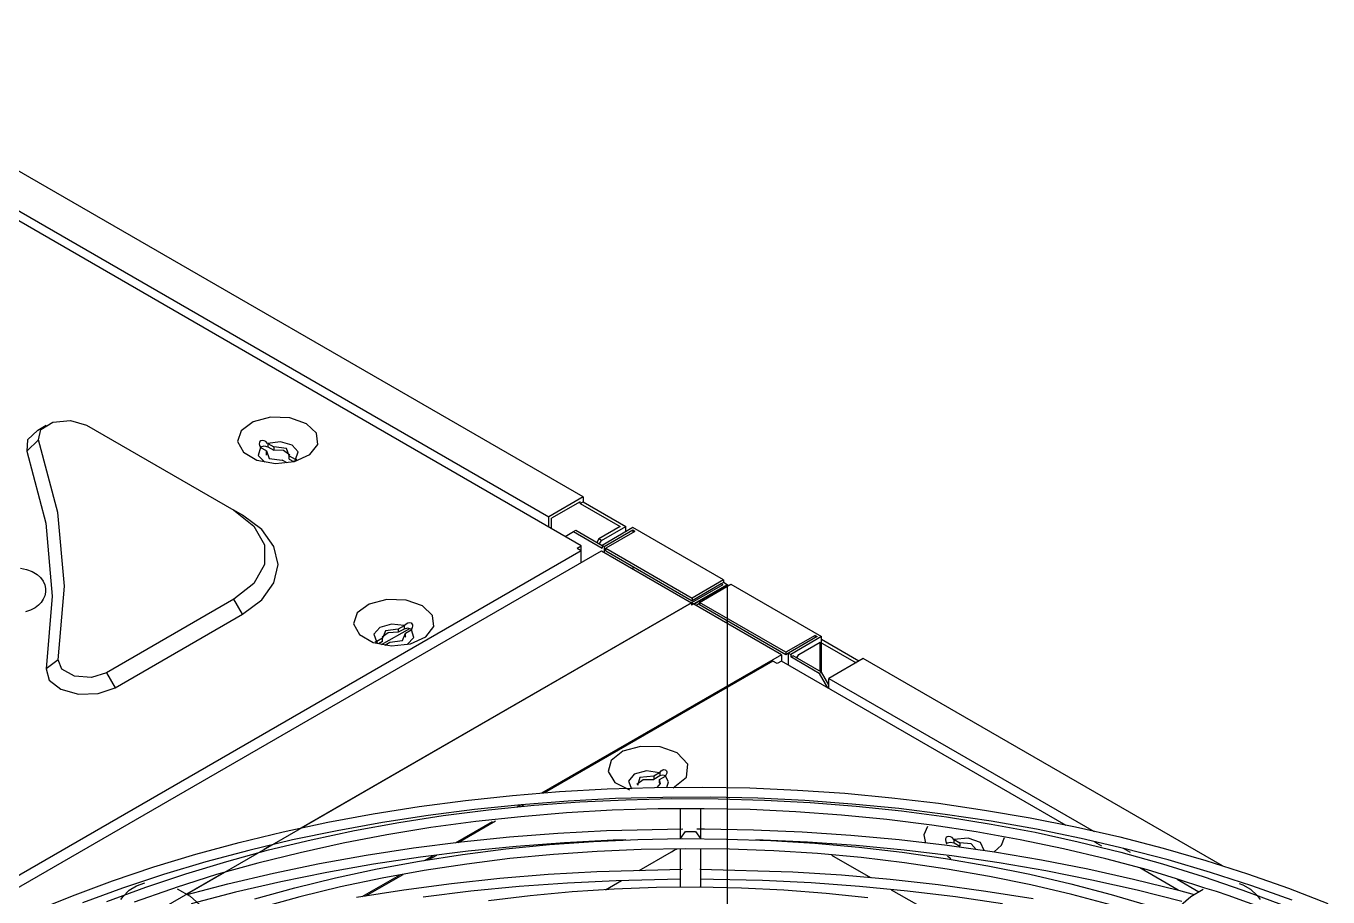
# Model space of a CAD drawing. Extents: x 594 to 813, y 174 to 240.
# Drawn here: x 761.254 to 762.869, y 205.026 to 206.107 of the extents above; entities that cross this region are included whole.
import ezdxf

# ---------------------------------------------------------------- set-up
doc = ezdxf.new("R2010")
doc.units = 0
doc.header["$MEASUREMENT"] = 0
doc.layers.add('AC.REF(S). PIPING', color=3, linetype='CONTINUOUS', lineweight=30)
doc.layers.add('LG-Product', color=3, linetype='CONTINUOUS')

# ---------------------------------------------------------------- blocks, each defined once
blk = doc.blocks.new('UW1-4')
at = {"layer": 'LG-Product', "color": 3, "linetype": 'Continuous'}
for p, q in [((3578.19, 4743.06), (3566.95, 4736.56)), ((3582.09, 4740.8), (3578.19, 4743.06)), ((3578.47, 4742.89), (3578.65, 4742.99)), ((3582.8, 4740.6), (3578.65, 4742.99)), ((3571.38, 4734.62), (3582.09, 4740.8)), ((3571.38, 4734.29), (3582.09, 4740.48)), ((3571.91, 4734.31), (3583.08, 4740.76)), ((3582.09, 4740.8), (3582.09, 4740.48)), ((3582.09, 4740.68), (3582.52, 4740.43)), ((3583.08, 4740.76), (3631.56, 4712.77)), ((3578.65, 4738.2), (3578.65, 4738.48)), ((3566.95, 4736.56), (3570.78, 4734.35)), ((3566.95, 4732.14), (3566.95, 4736.56)), ((3567.76, 4736.71), (3567.51, 4736.56)), ((3567.51, 4736.56), (3571.06, 4734.52)), ((3567.76, 4736.71), (3571.38, 4734.62)), ((3567.76, 4736.71), (3567.76, 4736.42)), ((3562.32, 4733.52), (3566.95, 4736.2)), ((3567.11, 4735.88), (3562.67, 4733.32)), ((3567.11, 4732.23), (3567.11, 4735.88)), ((3569.77, 4734.34), (3567.11, 4735.88)), ((3517.21, 4708.1), (3561.79, 4733.83)), ((3536.63, 4713.12), (3571.93, 4733.5)), ((3561.79, 4733.83), (3566.04, 4731.37)), ((3566.95, 4732.14), (3570.49, 4734.19)), ((3567.23, 4731.98), (3570.78, 4734.03)), ((3570.01, 4733.91), (3569.77, 4734.34)), ((3570.49, 4734.19), (3570.78, 4734.03)), ((3571.06, 4734.52), (3570.78, 4734.35)), ((3570.78, 4734.35), (3570.78, 4734.03)), ((3571.06, 4733), (3571.06, 4734.52)), ((3571.06, 4734.48), (3571.38, 4734.29)), ((3571.38, 4734.62), (3571.38, 4734.29)), ((3571.91, 4734.31), (3601.68, 4717.12)), ((3571.91, 4734.31), (3571.91, 4733.49)), ((3571.93, 4733.5), (3572.46, 4733.2)), ((3572.46, 4733.2), (3572.99, 4733.5)), ((3572.99, 4733.5), (3601.3, 4717.16)), ((3566.04, 4730.57), (3566.95, 4732.14)), ((3567.23, 4731.98), (3566.2, 4730.2)), ((3566.95, 4732.14), (3567.23, 4731.98)), ((3566.04, 4731.37), (3533.13, 4712.37)), ((3566.04, 4730.1), (3566.04, 4731.37)), ((3583.52, 4720.72), (3584.87, 4722.14)), ((3584.87, 4722.14), (3586.97, 4722.86)), ((3586.97, 4722.86), (3589.4, 4722.93)), ((3589.4, 4722.93), (3591.61, 4722.33)), ((3591.61, 4722.33), (3593.06, 4721.19)), ((3583.71, 4719.1), (3583.52, 4720.72)), ((3593.06, 4721.19), (3593.41, 4719.8)), ((3585.38, 4717.79), (3583.71, 4719.1)), ((3585.92, 4718.55), (3586.33, 4719.25)), ((3586.18, 4719.88), (3586.15, 4719.76)), ((3586.15, 4719.76), (3586.16, 4719.62)), ((3586.16, 4719.62), (3586.21, 4719.44)), ((3586.25, 4719.97), (3586.18, 4719.88)), ((3586.21, 4719.44), (3586.29, 4719.3)), ((3586.35, 4720.03), (3586.25, 4719.97)), ((3586.29, 4719.3), (3586.33, 4719.25)), ((3586.3, 4719.28), (3586.65, 4719.36)), ((3587.06, 4718.83), (3586.33, 4719.25)), ((3586.5, 4720.05), (3586.35, 4720.03)), ((3586.66, 4720.01), (3586.5, 4720.05)), ((3586.65, 4719.36), (3587, 4719.27)), ((3586.83, 4719.9), (3586.66, 4720.01)), ((3587, 4719.71), (3586.83, 4719.9)), ((3586.94, 4718.31), (3587.06, 4718.83)), ((3587.04, 4719.66), (3587, 4719.71)), ((3587, 4719.71), (3587, 4719.27)), ((3587, 4719.27), (3587.77, 4718.83)), ((3587.04, 4719.66), (3588.67, 4719.89)), ((3587.04, 4719.66), (3587.77, 4719.24)), ((3587.06, 4718.42), (3587.06, 4718.83)), ((3587.77, 4719.24), (3589.48, 4719.07)), ((3587.77, 4719.24), (3587.77, 4718.83)), ((3589.07, 4718.83), (3587.77, 4718.83)), ((3588.67, 4719.89), (3590.19, 4719.48)), ((3589.88, 4718.25), (3589.07, 4718.83)), ((3589.48, 4719.07), (3589.78, 4718.08)), ((3590.19, 4719.48), (3590.92, 4718.6)), ((3593.41, 4719.8), (3592.58, 4718.47)), ((3564.08, 4717.12), (3558.25, 4716.57)), ((3569.95, 4717.52), (3564.08, 4717.12)), ((3575.85, 4717.78), (3569.95, 4717.52)), ((3581.75, 4717.89), (3575.85, 4717.78)), ((3587.66, 4717.85), (3581.75, 4717.89)), ((3586.16, 4717.83), (3585.92, 4718.55)), ((3587.35, 4717.84), (3586.94, 4718.31)), ((3587, 4718.33), (3586.96, 4718.25)), ((3587.06, 4718.42), (3587, 4718.33)), ((3593.56, 4717.66), (3587.66, 4717.85)), ((3590.92, 4718.6), (3590.51, 4717.65)), ((3592.58, 4718.47), (3590.77, 4717.53)), ((3599.45, 4717.33), (3593.56, 4717.66)), ((3605.3, 4716.86), (3599.45, 4717.33)), ((3552.46, 4715.88), (3546.73, 4715.04)), ((3558.25, 4716.57), (3552.46, 4715.88)), ((3562.67, 4715.52), (3557.03, 4714.92)), ((3557.37, 4715.21), (3563.17, 4715.78)), ((3568.35, 4715.97), (3562.67, 4715.52)), ((3563.17, 4715.78), (3569.01, 4716.21)), ((3574.05, 4716.28), (3568.35, 4715.97)), ((3569.01, 4716.21), (3574.87, 4716.49)), ((3579.78, 4716.44), (3574.05, 4716.28)), ((3574.87, 4716.49), (3580.75, 4716.62)), ((3585.51, 4716.45), (3579.78, 4716.44)), ((3580.75, 4716.62), (3586.64, 4716.61)), ((3591.23, 4716.32), (3585.51, 4716.45)), ((3586.64, 4716.61), (3592.51, 4716.45)), ((3596.94, 4716.04), (3591.23, 4716.32)), ((3592.51, 4716.45), (3598.37, 4716.15)), ((3602.62, 4715.62), (3596.94, 4716.04)), ((3598.37, 4716.15), (3604.21, 4715.7)), ((3608.27, 4715.05), (3602.62, 4715.62)), ((3603.91, 4715.65), (3604.3, 4715.43)), ((3604.21, 4715.7), (3610, 4715.11)), ((3604.29, 4715.62), (3604.7, 4715.38)), ((3611.11, 4716.24), (3605.3, 4716.86)), ((3616.87, 4715.47), (3611.11, 4716.24)), ((3622.57, 4714.57), (3616.87, 4715.47)), ((3541.06, 4714.07), (3535.47, 4712.95)), ((3546.73, 4715.04), (3541.06, 4714.07)), ((3545.92, 4713.65), (3551.62, 4714.5)), ((3551.45, 4714.18), (3545.93, 4713.29)), ((3557.03, 4714.92), (3551.45, 4714.18)), ((3551.62, 4714.5), (3557.37, 4715.21)), ((3553.28, 4713.17), (3558.86, 4713.87)), ((3558.86, 4713.87), (3564.48, 4714.42)), ((3564.48, 4714.42), (3570.14, 4714.83)), ((3570.14, 4714.83), (3575.82, 4715.09)), ((3575.82, 4715.09), (3581.52, 4715.2)), ((3581.52, 4715.2), (3587.23, 4715.17)), ((3581.96, 4715.18), (3581.96, 4714.24)), ((3581.96, 4714.24), (3581.96, 4711.5)), ((3584.47, 4714.24), (3584.47, 4715.18)), ((3584.47, 4711.5), (3584.47, 4714.24)), ((3587.23, 4715.17), (3592.92, 4715)), ((3592.92, 4715), (3598.6, 4714.68)), ((3598.6, 4714.68), (3604.24, 4714.21)), ((3604.24, 4714.21), (3609.85, 4713.6)), ((3613.87, 4714.34), (3608.27, 4715.05)), ((3610, 4715.11), (3615.74, 4714.37)), ((3619.4, 4713.48), (3613.87, 4714.34)), ((3615.74, 4714.37), (3621.43, 4713.49)), ((3628.2, 4713.52), (3622.57, 4714.57)), ((3535.47, 4712.95), (3529.97, 4711.7)), ((3534.76, 4711.51), (3540.3, 4712.65)), ((3540.47, 4712.27), (3535.11, 4711.1)), ((3540.3, 4712.65), (3545.92, 4713.65)), ((3545.93, 4713.29), (3540.47, 4712.27)), ((3542.33, 4711.35), (3547.77, 4712.33)), ((3547.77, 4712.33), (3553.28, 4713.17)), ((3553.81, 4713), (3554.27, 4711.98)), ((3569.36, 4712.34), (3563.33, 4711.93)), ((3575.41, 4712.6), (3569.36, 4712.34)), ((3581.48, 4712.71), (3575.41, 4712.6)), ((3582.43, 4712.72), (3581.48, 4712.71)), ((3582.59, 4712.38), (3581.96, 4711.5)), ((3583.84, 4712.38), (3582.59, 4712.38)), ((3584.47, 4711.5), (3583.84, 4712.38)), ((3593.61, 4712.5), (3584.14, 4712.72)), ((3599.66, 4712.18), (3593.61, 4712.5)), ((3607.39, 4713.64), (3612.01, 4710.98)), ((3607.8, 4713.59), (3612.41, 4710.93)), ((3609.85, 4713.6), (3615.4, 4712.85)), ((3615.4, 4712.85), (3620.89, 4711.95)), ((3624.87, 4712.48), (3619.4, 4713.48)), ((3621.43, 4713.49), (3627.04, 4712.47)), ((3630.25, 4711.35), (3624.87, 4712.48)), ((3627.04, 4712.47), (3632.57, 4711.32)), ((3633.75, 4712.34), (3628.2, 4713.52)), ((3639.2, 4711.01), (3633.75, 4712.34)), ((3529.97, 4711.7), (3524.57, 4710.31)), ((3529.3, 4710.24), (3534.76, 4711.51)), ((3535.11, 4711.1), (3529.83, 4709.8)), ((3532.2, 4710.56), (3533.07, 4711.07)), ((3536.96, 4710.24), (3542.33, 4711.35)), ((3544.63, 4710.68), (3544.26, 4711.64)), ((3545.54, 4709.84), (3544.63, 4710.68)), ((3551.39, 4710.68), (3545.5, 4709.84)), ((3546.77, 4710.01), (3547.25, 4711)), ((3547.25, 4711), (3548.77, 4711.56)), ((3547.76, 4710.14), (3548.41, 4710.85)), ((3548.41, 4710.85), (3549.79, 4710.95)), ((3548.77, 4711.56), (3550.54, 4711.39)), ((3550.51, 4711.37), (3549.79, 4710.95)), ((3550.51, 4710.96), (3549.79, 4710.54)), ((3549.79, 4710.95), (3549.79, 4710.54)), ((3550.52, 4711.38), (3550.51, 4711.37)), ((3550.51, 4710.96), (3550.51, 4711.37)), ((3550.95, 4711.06), (3550.51, 4710.96)), ((3550.54, 4711.39), (3550.52, 4711.38)), ((3550.54, 4711.39), (3550.77, 4711.61)), ((3550.77, 4711.61), (3550.98, 4711.72)), ((3551.39, 4710.96), (3550.95, 4711.06)), ((3550.98, 4711.72), (3551.21, 4711.75)), ((3551.21, 4711.75), (3551.38, 4711.7)), ((3551.38, 4711.7), (3551.49, 4711.61)), ((3557.34, 4711.38), (3551.39, 4710.68)), ((3551.39, 4710.86), (3551.41, 4710.87)), ((3551.41, 4710.87), (3551.43, 4710.88)), ((3551.44, 4710.9), (3551.43, 4710.88)), ((3551.54, 4711.13), (3551.44, 4710.9)), ((3551.49, 4711.61), (3551.56, 4711.48)), ((3551.58, 4711.32), (3551.54, 4711.13)), ((3551.56, 4711.48), (3551.58, 4711.32)), ((3554.27, 4711.98), (3554.06, 4710.93)), ((3556.71, 4710.05), (3562.68, 4710.62)), ((3563.33, 4711.93), (3557.34, 4711.38)), ((3567.78, 4710.91), (3562.34, 4710.43)), ((3562.68, 4710.62), (3568.68, 4711.04)), ((3573.25, 4711.25), (3567.78, 4710.91)), ((3568.68, 4711.04), (3575.1, 4711.33)), ((3578.75, 4711.44), (3573.25, 4711.25)), ((3584.25, 4711.49), (3578.75, 4711.44)), ((3589.75, 4711.39), (3584.25, 4711.49)), ((3595.24, 4711.14), (3589.75, 4711.39)), ((3591.22, 4711.34), (3592.82, 4711.28)), ((3592.82, 4711.28), (3598.84, 4710.97)), ((3600.7, 4710.75), (3595.24, 4711.14)), ((3598.84, 4710.97), (3604.84, 4710.52)), ((3605.67, 4711.71), (3599.66, 4712.18)), ((3606.13, 4710.21), (3600.7, 4710.75)), ((3611.65, 4711.09), (3605.67, 4711.71)), ((3617.57, 4710.34), (3611.65, 4711.09)), ((3620.89, 4711.95), (3626.3, 4710.92)), ((3626.3, 4710.92), (3631.62, 4709.74)), ((3635.55, 4710.08), (3630.25, 4711.35)), ((3632.57, 4711.32), (3638.01, 4710.02)), ((3635.26, 4710.64), (3636.09, 4710.16)), ((3644.55, 4709.56), (3639.2, 4711.01)), ((3524.57, 4710.31), (3519.28, 4708.79)), ((3523.95, 4708.84), (3529.3, 4710.24)), ((3529.83, 4709.8), (3524.67, 4708.37)), ((3526.52, 4707.6), (3531.68, 4708.99)), ((3529.53, 4710.29), (3528.69, 4709.81)), ((3531.68, 4708.99), (3536.96, 4710.24)), ((3545.5, 4709.84), (3539.67, 4708.86)), ((3544.94, 4708.48), (3550.8, 4709.34)), ((3551.6, 4709.03), (3546.33, 4708.12)), ((3550.8, 4709.34), (3556.71, 4710.05)), ((3551.13, 4709.17), (3550.9, 4709.04)), ((3551.34, 4709.32), (3551.13, 4709.17)), ((3556.94, 4709.8), (3551.6, 4709.03)), ((3556.68, 4708.5), (3562.04, 4709.14)), ((3562.34, 4710.43), (3556.94, 4709.8)), ((3565.73, 4709.45), (3560.89, 4706.66)), ((3562.04, 4709.14), (3567.45, 4709.63)), ((3567.45, 4709.63), (3572.89, 4709.98)), ((3572.89, 4709.98), (3578.36, 4710.18)), ((3578.36, 4710.18), (3583.83, 4710.24)), ((3581.96, 4710.17), (3581.96, 4705.42)), ((3583.83, 4710.24), (3589.31, 4710.15)), ((3584.47, 4705.43), (3584.47, 4710.16)), ((3585.23, 4710.05), (3584.87, 4710.24)), ((3585.58, 4709.85), (3585.23, 4710.05)), ((3589.58, 4707.54), (3585.58, 4709.85)), ((3589.31, 4710.15), (3594.77, 4709.91)), ((3594.77, 4709.91), (3600.2, 4709.53)), ((3600.2, 4709.53), (3605.6, 4709.01)), ((3604.84, 4710.52), (3610.79, 4709.93)), ((3605.6, 4709.01), (3610.96, 4708.34)), ((3611.5, 4709.53), (3606.13, 4710.21)), ((3610.79, 4709.93), (3616.7, 4709.19)), ((3616.82, 4708.7), (3611.5, 4709.53)), ((3614.72, 4709.41), (3615.78, 4708.8)), ((3615.12, 4709.37), (3616.23, 4708.72)), ((3616.7, 4709.19), (3622.55, 4708.31)), ((3623.44, 4709.43), (3617.57, 4710.34)), ((3629.24, 4708.39), (3623.44, 4709.43)), ((3631.62, 4709.74), (3636.86, 4708.44)), ((3640.74, 4708.67), (3635.55, 4710.08)), ((3638.01, 4710.02), (3643.34, 4708.6)), ((3649.78, 4707.97), (3644.55, 4709.56)), ((3519.28, 4708.79), (3514.1, 4707.14)), ((3518.71, 4707.3), (3523.95, 4708.84)), ((3524.67, 4708.37), (3519.61, 4706.81)), ((3522.71, 4705.08), (3527.49, 4707.85)), ((3522.94, 4706.52), (3526.52, 4707.6)), ((3533.92, 4707.73), (3528.25, 4706.47)), ((3533.43, 4706.35), (3539.15, 4707.49)), ((3539.67, 4708.86), (3533.92, 4707.73)), ((3539.15, 4707.49), (3544.94, 4708.48)), ((3546.33, 4708.12), (3541.14, 4707.06)), ((3546.14, 4706.8), (3551.37, 4707.72)), ((3551.37, 4707.72), (3556.68, 4708.5)), ((3570.52, 4707.38), (3564.47, 4707)), ((3582.07, 4707.69), (3570.52, 4707.38)), ((3594.81, 4707.43), (3584.24, 4707.7)), ((3600.86, 4707.08), (3594.81, 4707.43)), ((3610.96, 4708.34), (3616.25, 4707.53)), ((3616.25, 4707.53), (3621.47, 4706.58)), ((3622.06, 4707.74), (3616.82, 4708.7)), ((3627.23, 4706.63), (3622.06, 4707.74)), ((3622.55, 4708.31), (3628.32, 4707.29)), ((3634.95, 4707.21), (3629.24, 4708.39)), ((3636.86, 4708.44), (3642.02, 4707.03)), ((3645.81, 4707.13), (3640.74, 4708.67)), ((3643.34, 4708.6), (3648.57, 4707.04)), ((3654.9, 4706.25), (3649.78, 4707.97)), ((3514.1, 4707.14), (3509.05, 4705.36)), ((3513.58, 4705.64), (3518.71, 4707.3)), ((3514.69, 4705.75), (3513.76, 4705.2)), ((3519.61, 4706.81), (3514.68, 4705.11)), ((3515.17, 4705.92), (3514.69, 4705.75)), ((3519.43, 4705.36), (3522.94, 4706.52)), ((3522.86, 4706.44), (3520.16, 4704.88)), ((3528.25, 4706.47), (3522.68, 4705.08)), ((3527.81, 4705.08), (3533.43, 4706.35)), ((3536.03, 4705.87), (3531.02, 4704.55)), ((3535.91, 4704.55), (3540.98, 4705.75)), ((3541.14, 4707.06), (3536.03, 4705.87)), ((3540.98, 4705.75), (3546.14, 4706.8)), ((3552.49, 4705.8), (3546.58, 4704.99)), ((3558.46, 4706.47), (3552.49, 4705.8)), ((3564.47, 4707), (3558.46, 4706.47)), ((3562.25, 4705.56), (3568.26, 4706)), ((3568.26, 4706), (3574.29, 4706.28)), ((3574.29, 4706.28), (3580.34, 4706.43)), ((3580.34, 4706.43), (3581.96, 4706.44)), ((3584.48, 4706.44), (3592.45, 4706.27)), ((3593.76, 4705.13), (3591.77, 4706.28)), ((3592.45, 4706.27), (3598.48, 4705.98)), ((3598.48, 4705.98), (3604.48, 4705.54)), ((3606.88, 4706.58), (3600.86, 4707.08)), ((3612.86, 4705.94), (3606.88, 4706.58)), ((3618.78, 4705.15), (3612.86, 4705.94)), ((3618.88, 4707.01), (3623.51, 4704.34)), ((3619.33, 4706.93), (3623.96, 4704.26)), ((3621.47, 4706.58), (3626.61, 4705.49)), ((3632.3, 4705.39), (3627.23, 4706.63)), ((3628.32, 4707.29), (3634.02, 4706.13)), ((3634.02, 4706.13), (3639.63, 4704.83)), ((3640.58, 4705.89), (3634.95, 4707.21)), ((3645.63, 4704.57), (3640.58, 4705.89)), ((3641.41, 4707.09), (3645.73, 4704.59)), ((3642.02, 4707.03), (3646.99, 4705.43)), ((3650.77, 4705.46), (3645.81, 4707.13)), ((3648.57, 4707.04), (3653.67, 4705.35)), ((3651.94, 4705.65), (3650.89, 4706.02)), ((3659.88, 4704.41), (3654.9, 4706.25)), ((3509.05, 4705.36), (3504.14, 4703.46)), ((3508.59, 4703.85), (3513.58, 4705.64)), ((3514.68, 4705.11), (3509.89, 4703.3)), ((3511.71, 4702.69), (3516.53, 4704.44)), ((3512.94, 4704.45), (3512.54, 4703.95)), ((3513.76, 4705.2), (3512.94, 4704.45)), ((3516.53, 4704.44), (3517.97, 4704.91)), ((3517.97, 4704.91), (3519.43, 4705.36)), ((3521.17, 4704.31), (3519.6, 4705.23)), ((3522.68, 4705.08), (3520.74, 4704.55)), ((3522.72, 4702.95), (3521.17, 4704.31)), ((3522.28, 4703.67), (3527.81, 4705.08)), ((3531.02, 4704.55), (3526.13, 4703.09)), ((3530.95, 4703.22), (3535.91, 4704.55)), ((3546.58, 4704.99), (3540.72, 4704.04)), ((3544.49, 4703.4), (3550.36, 4704.26)), ((3550.36, 4704.26), (3556.28, 4704.98)), ((3558.3, 4705.15), (3555.18, 4703.36)), ((3556.28, 4704.98), (3562.25, 4705.56)), ((3566.4, 4704.74), (3561.22, 4704.2)), ((3571.62, 4705.14), (3566.4, 4704.74)), ((3576.87, 4705.39), (3571.62, 4705.14)), ((3582.14, 4705.49), (3576.87, 4705.39)), ((3587.41, 4705.45), (3582.14, 4705.49)), ((3592.66, 4705.26), (3587.41, 4705.45)), ((3597.9, 4704.92), (3592.66, 4705.26)), ((3603.1, 4704.44), (3597.9, 4704.92)), ((3608.26, 4703.82), (3603.1, 4704.44)), ((3604.48, 4705.54), (3610.45, 4704.95)), ((3610.45, 4704.95), (3616.37, 4704.22)), ((3624.65, 4704.22), (3618.78, 4705.15)), ((3626.61, 4705.49), (3631.65, 4704.26)), ((3631.65, 4704.26), (3636.59, 4702.9)), ((3637.26, 4704.01), (3632.3, 4705.39)), ((3639.63, 4704.83), (3645.14, 4703.4)), ((3645.28, 4704.33), (3643.71, 4702.95)), ((3646.87, 4705.26), (3645.28, 4704.33)), ((3646.99, 4705.43), (3647.34, 4705.3)), ((3647.34, 4705.3), (3647.69, 4705.17)), ((3647.69, 4705.17), (3652.22, 4703.6)), ((3655.59, 4703.67), (3650.77, 4705.46)), ((3652.82, 4705.08), (3651.94, 4705.65)), ((3653.59, 4704.32), (3652.82, 4705.08)), ((3653.89, 4703.94), (3653.59, 4704.32)), ((3653.67, 4705.35), (3658.64, 4703.54)), ((3664.72, 4702.45), (3659.88, 4704.41)), ((3142.58, 4491.8), (3243.75, 4550.21)), ((3235.03, 4540.26), (3146.83, 4489.34)), ((3142.79, 4485.74), (3233.71, 4538.23)), ((3175.63, 4499.69), (3176.87, 4500.87)), ((3176.87, 4500.87), (3178.93, 4501.59)), ((3178.93, 4501.59), (3181.33, 4501.67)), ((3181.33, 4501.67), (3183.51, 4501.1)), ((3183.51, 4501.1), (3184.99, 4500.01)), ((3204.18, 4500.71), (3185.88, 4490.14)), ((3206.15, 4501.28), (3204.18, 4500.71)), ((3208.33, 4501.06), (3206.15, 4501.28)), ((3209.84, 4500.14), (3208.33, 4501.06)), ((3210.21, 4500.09), (3209.15, 4500.71)), ((3175.49, 4498.3), (3175.63, 4499.69)), ((3184.99, 4500.01), (3185.43, 4498.65)), ((3210.11, 4498.87), (3209.84, 4500.14)), ((3210.21, 4500.09), (3211.47, 4498.88)), ((3176.47, 4497.04), (3175.49, 4498.3)), ((3177.93, 4497.37), (3178.65, 4498.21)), ((3178.65, 4498.21), (3180.11, 4498.62)), ((3178.96, 4496.98), (3179.71, 4497.54)), ((3179.01, 4496.88), (3179.36, 4497.8)), ((3179.36, 4497.8), (3180.94, 4498)), ((3179.71, 4497.54), (3180.94, 4497.59)), ((3180.11, 4498.62), (3181.7, 4498.43)), ((3181.66, 4498.42), (3180.94, 4498)), ((3181.66, 4498.01), (3180.94, 4497.59)), ((3180.94, 4498), (3180.94, 4497.59)), ((3181.83, 4497.49), (3181.49, 4496.57)), ((3181.68, 4498.42), (3181.66, 4498.42)), ((3181.66, 4498.42), (3181.66, 4498.01)), ((3182.11, 4498.11), (3181.66, 4498.01)), ((3181.7, 4498.43), (3181.68, 4498.42)), ((3181.7, 4498.43), (3181.92, 4498.65)), ((3181.83, 4497.49), (3182.55, 4497.9)), ((3181.83, 4497.08), (3181.83, 4497.49)), ((3181.92, 4498.65), (3182.14, 4498.76)), ((3182.55, 4498.01), (3182.11, 4498.11)), ((3182.14, 4498.76), (3182.36, 4498.8)), ((3182.36, 4498.8), (3182.53, 4498.75)), ((3182.53, 4498.75), (3182.65, 4498.66)), ((3182.55, 4497.9), (3182.57, 4497.91)), ((3182.57, 4497.91), (3182.58, 4497.92)), ((3182.6, 4497.95), (3182.58, 4497.92)), ((3182.58, 4497.92), (3182.89, 4496.95)), ((3182.7, 4498.18), (3182.6, 4497.95)), ((3182.65, 4498.66), (3182.71, 4498.53)), ((3182.73, 4498.37), (3182.7, 4498.18)), ((3182.71, 4498.53), (3182.73, 4498.37)), ((3185.43, 4498.65), (3184.71, 4497.33)), ((3207.73, 4489.84), (3210.11, 4498.87)), ((3211.58, 4497.47), (3209.22, 4488.52)), ((3210.11, 4498.87), (3211.58, 4497.47)), ((3211.47, 4498.88), (3211.58, 4497.47)), ((3178.36, 4496.18), (3176.47, 4497.04)), ((3178.26, 4496.45), (3177.93, 4497.37)), ((3178.11, 4496.45), (3178.14, 4496.47)), ((3178.13, 4496.41), (3178.11, 4496.45)), ((3178.2, 4496.35), (3178.13, 4496.41)), ((3178.14, 4496.47), (3178.25, 4496.45)), ((3178.31, 4496.28), (3178.2, 4496.35)), ((3178.25, 4496.45), (3178.26, 4496.45)), ((3178.28, 4496.46), (3178.26, 4496.45)), ((3178.29, 4496.47), (3178.28, 4496.46)), ((3179.01, 4496.88), (3178.29, 4496.47)), ((3178.29, 4496.47), (3178.29, 4496.29)), ((3178.44, 4496.21), (3178.31, 4496.28)), ((3180.72, 4495.93), (3178.36, 4496.18)), ((3179.01, 4496.47), (3178.5, 4496.18)), ((3179.01, 4496.47), (3179.01, 4496.88)), ((3179.26, 4496.01), (3179.9, 4496.37)), ((3181.49, 4496.57), (3179.9, 4496.37)), ((3183.02, 4496.35), (3180.72, 4495.93)), ((3181.83, 4497.08), (3181.86, 4497.03)), ((3181.86, 4497.03), (3181.88, 4496.98)), ((3182.89, 4496.95), (3182.05, 4496.09)), ((3184.71, 4497.33), (3183.02, 4496.35)), ((3142.58, 4491.19), (3137.26, 4488.12)), ((3142.93, 4490.98), (3137.97, 4488.12)), ((3142.58, 4491.8), (3146.83, 4489.34)), ((3142.58, 4491.8), (3142.58, 4491.19)), ((3142.93, 4490.98), (3142.58, 4491.19)), ((3142.93, 4491.19), (3146.48, 4489.14)), ((3142.93, 4490.98), (3142.93, 4491.19)), ((3182.43, 4487.73), (3184.82, 4489.53)), ((3185.88, 4490.14), (3183.39, 4488.16)), ((3184.82, 4489.53), (3185.88, 4490.14)), ((3206.91, 4480.72), (3207.73, 4489.84)), ((3125.15, 4481.49), (3136.39, 4487.98)), ((3136.39, 4487.98), (3140.22, 4485.77)), ((3137.26, 4487.48), (3137.26, 4488.12)), ((3140.27, 4486.38), (3137.26, 4488.12)), ((3137.97, 4488.12), (3140.63, 4486.58)), ((3146.48, 4487.87), (3146.48, 4489.14)), ((3146.83, 4488.07), (3146.83, 4489.34)), ((3183.39, 4488.16), (3182.08, 4485.84)), ((3209.22, 4488.52), (3208.41, 4479.49)), ((3136.14, 4487.51), (3136.39, 4487.66)), ((3136.14, 4487.51), (3139.76, 4485.42)), ((3136.39, 4487.66), (3139.94, 4485.61)), ((3136.39, 4487.66), (3136.39, 4487.36)), ((3143.48, 4487.66), (3140.22, 4485.77)), ((3143.77, 4487.49), (3140.22, 4485.44)), ((3140.27, 4486.38), (3140.63, 4486.58)), ((3140.52, 4485.95), (3140.27, 4486.38)), ((3140.63, 4486.58), (3140.88, 4486.15)), ((3143.77, 4487.49), (3143.48, 4487.66)), ((3144.8, 4486.9), (3143.77, 4487.49)), ((3180.92, 4485.63), (3182.43, 4487.73)), ((3139.76, 4485.42), (3129.05, 4479.24)), ((3139.76, 4485.1), (3129.05, 4478.91)), ((3140.29, 4485.12), (3129.12, 4478.67)), ((3139.76, 4485.1), (3139.76, 4485.42)), ((3139.94, 4485.61), (3140.22, 4485.77)), ((3139.94, 4485.61), (3139.94, 4484.91)), ((3140.22, 4485.77), (3140.22, 4485.44)), ((3376.14, 4348.95), (3140.29, 4485.12)), ((3143.32, 4485.43), (3142.79, 4485.74)), ((3142.79, 4485.13), (3142.79, 4485.74)), ((3143.32, 4485.43), (3142.79, 4485.13)), ((3376.51, 4350.19), (3142.79, 4485.13)), ((3142.79, 4483.67), (3142.79, 4485.13)), ((3180.41, 4483.39), (3180.92, 4485.63)), ((3182.08, 4485.84), (3182.08, 4483.39)), ((3136.39, 4483.15), (3136.39, 4482.86)), ((3180.92, 4481.14), (3180.41, 4483.39)), ((3182.08, 4483.39), (3183.39, 4481.06)), ((3212.35, 4482.96), (3211.61, 4482.8)), ((3125.15, 4481.49), (3129.05, 4479.24)), ((3125.15, 4481.49), (3125.15, 4481.16)), ((3209.55, 4481.33), (3209.35, 4480.9)), ((3209.88, 4481.78), (3209.55, 4481.33)), ((3210.29, 4482.15), (3209.88, 4481.78)), ((3210.91, 4482.53), (3210.29, 4482.15)), ((3211.61, 4482.8), (3210.91, 4482.53)), ((3124.69, 4480.9), (3125.15, 4481.16)), ((3124.69, 4480.9), (3129.12, 4478.34)), ((3124.69, 4480.9), (3124.69, 3889.87)), ((3125.15, 4481.16), (3125.43, 4481)), ((3125.25, 4480.9), (3125.43, 4481)), ((3125.25, 4480.9), (3129.12, 4478.67)), ((3125.43, 4481), (3129.05, 4478.91)), ((3182.43, 4479.04), (3180.92, 4481.14)), ((3183.39, 4481.06), (3185.88, 4479.09)), ((3207.66, 4471.59), (3206.91, 4480.72)), ((3209.35, 4480.9), (3209.24, 4480.43)), ((3209.24, 4480.43), (3209.24, 4479.97)), ((3209.24, 4479.97), (3209.33, 4479.51)), ((3129.05, 4479.24), (3129.05, 4478.91)), ((3129.12, 4478.67), (3129.12, 4478.34)), ((3364.97, 4342.5), (3129.12, 4478.67)), ((3161.23, 4477.08), (3162.48, 4478.27)), ((3162.48, 4478.27), (3164.53, 4478.98)), ((3164.53, 4478.98), (3166.93, 4479.07)), ((3166.93, 4479.07), (3169.12, 4478.5)), ((3169.12, 4478.5), (3170.6, 4477.41)), ((3184.82, 4477.24), (3182.43, 4479.04)), ((3184.82, 4477.24), (3185.88, 4479.09)), ((3185.88, 4479.09), (3201.68, 4469.96)), ((3208.41, 4479.49), (3209.16, 4470.45)), ((3209.33, 4479.51), (3209.52, 4479.09)), ((3209.52, 4479.09), (3209.78, 4478.71)), ((3209.78, 4478.71), (3210.13, 4478.35)), ((3210.13, 4478.35), (3210.54, 4478.04)), ((3161.09, 4475.7), (3161.23, 4477.08)), ((3170.6, 4477.41), (3171.03, 4476.04)), ((3200.62, 4468.12), (3184.82, 4477.24)), ((3210.54, 4478.04), (3211.11, 4477.75)), ((3211.11, 4477.75), (3211.73, 4477.53)), ((3162.07, 4474.43), (3161.09, 4475.7)), ((3163.55, 4474.34), (3163.86, 4475.32)), ((3163.73, 4475.93), (3163.71, 4475.76)), ((3163.71, 4475.76), (3163.75, 4475.57)), ((3163.8, 4476.05), (3163.73, 4475.93)), ((3163.75, 4475.57), (3163.85, 4475.34)), ((3163.91, 4476.15), (3163.8, 4476.05)), ((3163.85, 4475.34), (3163.86, 4475.32)), ((3163.88, 4475.31), (3163.86, 4475.32)), ((3163.89, 4475.3), (3163.88, 4475.31)), ((3163.89, 4475.4), (3164.34, 4475.51)), ((3164.61, 4474.88), (3163.89, 4475.3)), ((3164.08, 4476.19), (3163.91, 4476.15)), ((3164.31, 4476.16), (3164.08, 4476.19)), ((3167.57, 4473.46), (3164.08, 4475.47)), ((3164.52, 4476.05), (3164.31, 4476.16)), ((3164.34, 4475.51), (3164.78, 4475.4)), ((3164.75, 4475.83), (3164.52, 4476.05)), ((3164.61, 4474.47), (3164.61, 4474.88)), ((3164.96, 4473.97), (3164.61, 4474.88)), ((3164.75, 4475.83), (3166.34, 4476.02)), ((3164.75, 4475.83), (3164.76, 4475.82)), ((3164.76, 4475.82), (3164.78, 4475.81)), ((3164.78, 4475.81), (3165.5, 4475.4)), ((3164.78, 4475.81), (3164.78, 4475.4)), ((3164.78, 4475.4), (3165.5, 4474.99)), ((3165.5, 4475.4), (3167.09, 4475.19)), ((3165.5, 4475.4), (3165.5, 4474.99)), ((3165.5, 4474.99), (3166.73, 4474.94)), ((3166.34, 4476.02), (3167.8, 4475.6)), ((3166.73, 4474.94), (3167.48, 4474.38)), ((3167.09, 4475.19), (3167.43, 4474.28)), ((3167.8, 4475.6), (3168.51, 4474.76)), ((3171.03, 4476.04), (3170.31, 4474.72)), ((3163.96, 4473.58), (3162.07, 4474.43)), ((3164.39, 4473.48), (3163.55, 4474.34)), ((3166.32, 4473.33), (3163.96, 4473.58)), ((3164.56, 4474.38), (3164.58, 4474.43)), ((3164.58, 4474.43), (3164.61, 4474.47)), ((3166.55, 4473.77), (3164.96, 4473.97)), ((3168.62, 4473.74), (3166.32, 4473.33)), ((3167.18, 4473.4), (3166.55, 4473.77)), ((3167.43, 4473.87), (3167.43, 4474.28)), ((3167.43, 4474.28), (3168.15, 4473.86)), ((3167.43, 4473.87), (3167.94, 4473.57)), ((3168.05, 4473.63), (3168.13, 4473.67)), ((3168.13, 4473.67), (3168.25, 4473.74)), ((3168.15, 4473.86), (3168.17, 4473.85)), ((3168.15, 4473.86), (3168.15, 4473.68)), ((3168.17, 4473.85), (3168.18, 4473.84)), ((3168.51, 4474.76), (3168.18, 4473.84)), ((3168.2, 4473.85), (3168.18, 4473.84)), ((3168.3, 4473.86), (3168.2, 4473.85)), ((3168.25, 4473.74), (3168.31, 4473.8)), ((3168.33, 4473.84), (3168.3, 4473.86)), ((3168.31, 4473.8), (3168.33, 4473.84)), ((3170.31, 4474.72), (3168.62, 4473.74)), ((3207.22, 4470.4), (3207.66, 4471.59)), ((3207.66, 4471.59), (3209.16, 4470.45)), ((3205.66, 4469.56), (3207.22, 4470.4)), ((3209.16, 4470.45), (3208.8, 4469.06)), ((3201.68, 4469.96), (3200.62, 4468.12)), ((3201.68, 4469.96), (3203.56, 4469.4)), ((3203.56, 4469.4), (3205.66, 4469.56)), ((3208.8, 4469.06), (3207.34, 4467.93)), ((3202.71, 4467.4), (3200.62, 4468.12)), ((3205.14, 4467.33), (3202.71, 4467.4)), ((3207.34, 4467.93), (3205.14, 4467.33))]:
    blk.add_line(p, q, dxfattribs=at)
blk = doc.blocks.new('A$C5B2C3915')
at = {"layer": 'LG-Product', "xscale": -1}
for p in [(3895.38, -4026.948), (4349.343, -4289.044)]:
    blk.add_blockref('UW1-4', p, dxfattribs=at)

msp = doc.modelspace()

# ---------------------------------------------------------------- block references
at = {"layer": 'AC.REF(S). PIPING', "linetype": 'Continuous', "xscale": 0.0099999999999909, "yscale": 0.0099999999999909, "zscale": 0.0099999999999909}
msp.add_blockref('A$C5B2C3915', (754.4172, 200.8743), dxfattribs=at)

doc.saveas('drawing.dxf')
